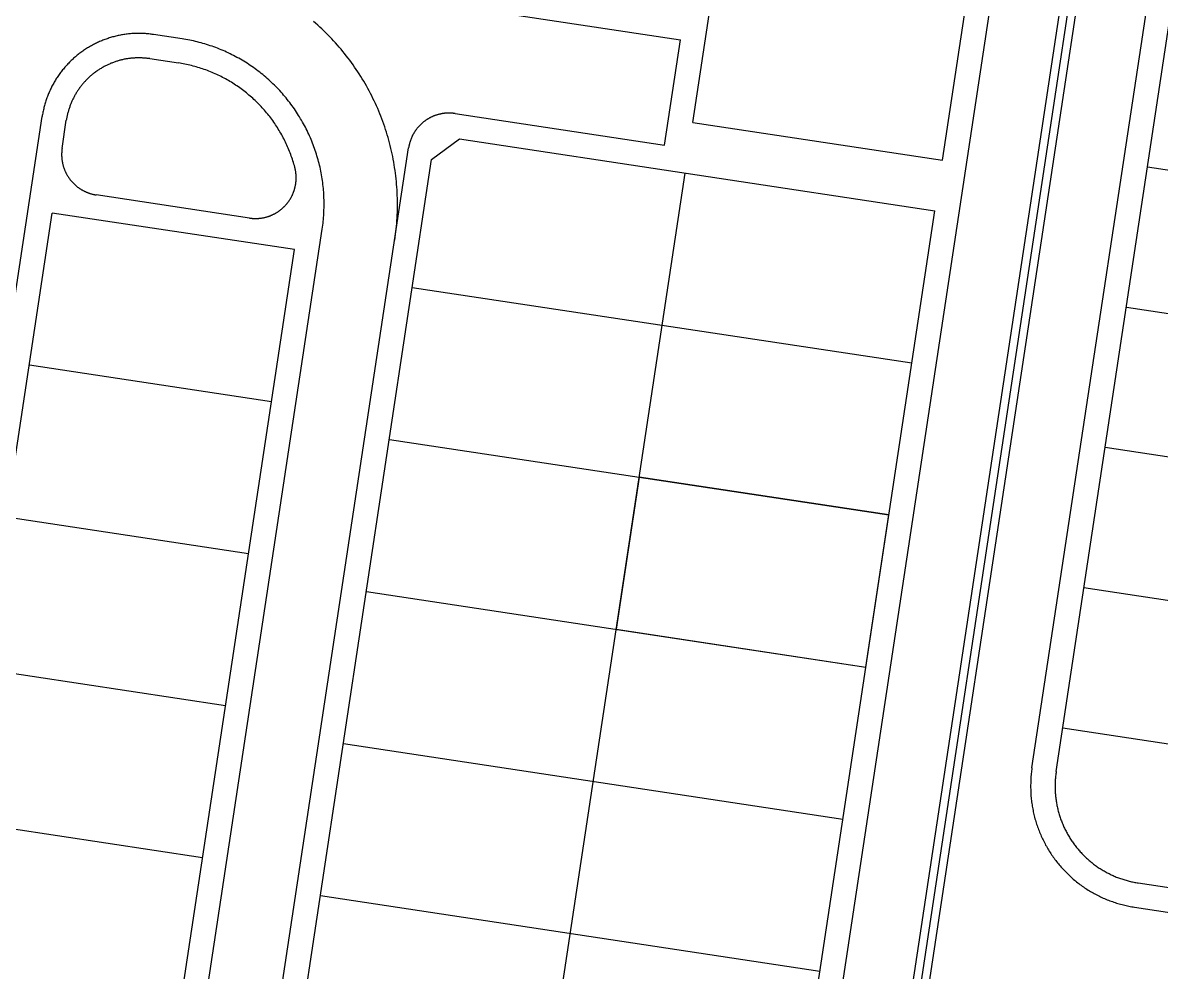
# Model space of a CAD drawing. Header units: metres. Extents: x 680594 to 684853, y 828874 to 830078.
# Drawn here: x 681529.5 to 681669.2, y 829578 to 829694.5 of the extents above; entities that cross this region are included whole.
import ezdxf

# ---------------------------------------------------------------- set-up
doc = ezdxf.new("R2010")
doc.units = ezdxf.units.M
doc.layers.add('PLOT_LINES', color=7, linetype='Continuous')

msp = doc.modelspace()

# ---------------------------------------------------------------- linework, layer by layer
at = {"layer": 'PLOT_LINES'}
for points in [[(681611.73, 829682.24), (681620.15, 829737.94)], [(681625.57, 829489.5), (681663.24, 829738.68)], [(681626.56, 829489.35), (681664.23, 829738.51)], [(681627.55, 829489.2), (681665.22, 829738.38)], [(681617.16, 829490.77), (681653.24, 829729.34)], [(681642.38, 829677.61), (681650.27, 829729.79)], [(681653.36, 829603.09), (681672.02, 829726.5)], [(681656.33, 829602.64), (681672.75, 829711.22)], [(681546.9, 829701.93), (681610.22, 829692.36)], [(681575.16, 829667.82), (681575.21, 829668.16), (681575.26, 829668.5), (681575.3, 829668.84), (681575.33, 829669.19), (681575.37, 829669.53), (681575.4, 829669.87), (681575.42, 829670.21), (681575.44, 829670.55), (681575.46, 829670.9), (681575.48, 829671.24), (681575.49, 829671.58), (681575.49, 829671.93), (681575.49, 829672.27), (681575.49, 829672.61), (681575.48, 829672.96), (681575.47, 829673.3), (681575.46, 829673.64), (681575.44, 829673.98), (681575.42, 829674.33), (681575.39, 829674.67), (681575.36, 829675.01), (681575.33, 829675.35), (681575.29, 829675.69), (681575.25, 829676.03), (681575.2, 829676.37), (681575.15, 829676.71), (681575.1, 829677.05), (681575.04, 829677.39), (681574.98, 829677.73), (681574.91, 829678.07), (681574.84, 829678.4), (681574.77, 829678.74), (681574.69, 829679.07), (681574.61, 829679.41), (681574.52, 829679.74), (681574.43, 829680.07), (681574.34, 829680.4), (681574.24, 829680.73), (681574.14, 829681.06), (681574.04, 829681.38), (681573.93, 829681.71), (681573.82, 829682.03), (681573.7, 829682.36), (681573.58, 829682.68), (681573.46, 829683), (681573.33, 829683.32), (681573.2, 829683.64), (681573.07, 829683.95), (681572.93, 829684.27), (681572.79, 829684.58), (681572.64, 829684.89), (681572.49, 829685.2), (681572.34, 829685.51), (681572.18, 829685.81), (681572.02, 829686.11), (681571.86, 829686.42), (681571.69, 829686.72), (681571.52, 829687.01), (681571.35, 829687.31), (681571.17, 829687.6), (681570.99, 829687.9), (681570.81, 829688.19), (681570.62, 829688.47), (681570.43, 829688.76), (681570.24, 829689.04), (681570.04, 829689.32), (681569.84, 829689.6), (681569.63, 829689.88), (681569.43, 829690.15), (681569.22, 829690.42), (681569, 829690.69), (681568.79, 829690.96), (681568.57, 829691.22), (681568.35, 829691.48), (681568.12, 829691.74), (681567.89, 829692), (681567.66, 829692.25), (681567.43, 829692.5), (681567.19, 829692.75), (681566.95, 829693), (681566.71, 829693.24), (681566.46, 829693.48), (681566.21, 829693.72), (681565.96, 829693.95), (681565.71, 829694.18), (681565.45, 829694.41), (681565.19, 829694.63)], [(681545.55, 829693.03), (681545.41, 829693.05), (681545.27, 829693.07), (681545.13, 829693.09), (681544.99, 829693.1), (681544.85, 829693.12), (681544.71, 829693.13), (681544.57, 829693.14), (681544.43, 829693.15), (681544.29, 829693.16), (681544.15, 829693.16), (681544.01, 829693.17), (681543.87, 829693.17), (681543.73, 829693.17), (681543.59, 829693.17), (681543.45, 829693.16), (681543.31, 829693.16), (681543.17, 829693.15), (681543.03, 829693.15), (681542.89, 829693.14), (681542.75, 829693.13), (681542.61, 829693.11), (681542.47, 829693.1), (681542.33, 829693.08), (681542.19, 829693.07), (681542.05, 829693.05), (681541.91, 829693.02), (681541.77, 829693), (681541.63, 829692.98), (681541.49, 829692.95), (681541.36, 829692.93), (681541.22, 829692.9), (681541.08, 829692.87), (681540.94, 829692.83), (681540.81, 829692.8), (681540.67, 829692.76), (681540.54, 829692.73), (681540.4, 829692.69), (681540.26, 829692.65), (681540.13, 829692.61), (681540, 829692.56), (681539.86, 829692.52), (681539.73, 829692.47), (681539.6, 829692.42), (681539.47, 829692.37), (681539.34, 829692.32), (681539.21, 829692.27), (681539.08, 829692.22), (681538.95, 829692.16), (681538.82, 829692.1), (681538.69, 829692.05), (681538.56, 829691.99), (681538.44, 829691.92), (681538.31, 829691.86), (681538.19, 829691.8), (681538.06, 829691.73), (681537.94, 829691.66), (681537.82, 829691.59), (681537.69, 829691.52), (681537.57, 829691.45), (681537.45, 829691.38), (681537.33, 829691.3), (681537.21, 829691.23), (681537.1, 829691.15), (681536.98, 829691.07), (681536.87, 829690.99), (681536.75, 829690.91), (681536.64, 829690.83), (681536.52, 829690.74), (681536.41, 829690.66), (681536.3, 829690.57), (681536.19, 829690.48), (681536.08, 829690.39), (681535.98, 829690.3), (681535.87, 829690.21), (681535.76, 829690.12), (681535.66, 829690.02), (681535.56, 829689.93), (681535.45, 829689.83), (681535.35, 829689.73), (681535.25, 829689.63), (681535.15, 829689.53), (681535.06, 829689.43), (681534.96, 829689.33), (681534.87, 829689.23), (681534.77, 829689.12), (681534.68, 829689.02), (681534.59, 829688.91), (681534.5, 829688.8), (681534.41, 829688.69), (681534.32, 829688.58), (681534.24, 829688.47), (681534.15, 829688.36), (681534.07, 829688.24), (681533.98, 829688.13), (681533.9, 829688.02), (681533.82, 829687.9), (681533.75, 829687.78), (681533.67, 829687.66), (681533.59, 829687.55), (681533.52, 829687.43), (681533.45, 829687.31), (681533.38, 829687.18), (681533.31, 829687.06), (681533.24, 829686.94), (681533.17, 829686.82), (681533.1, 829686.69), (681533.04, 829686.57), (681532.98, 829686.44), (681532.92, 829686.31), (681532.86, 829686.19), (681532.8, 829686.06), (681532.74, 829685.93), (681532.69, 829685.8), (681532.63, 829685.67), (681532.58, 829685.54), (681532.53, 829685.41), (681532.48, 829685.28), (681532.44, 829685.14), (681532.39, 829685.01), (681532.35, 829684.88), (681532.3, 829684.74), (681532.26, 829684.61), (681532.22, 829684.47), (681532.18, 829684.34), (681532.15, 829684.2), (681532.11, 829684.07), (681532.08, 829683.93), (681532.05, 829683.79), (681532.02, 829683.65), (681531.99, 829683.52), (681531.96, 829683.38), (681531.94, 829683.24), (681531.91, 829683.1), (681531.89, 829682.96)], [(681549.06, 829692.5), (681545.55, 829693.03)], [(681566.26, 829669.17), (681566.3, 829669.41), (681566.33, 829669.64), (681566.36, 829669.88), (681566.38, 829670.12), (681566.41, 829670.35), (681566.43, 829670.59), (681566.44, 829670.83), (681566.46, 829671.07), (681566.47, 829671.3), (681566.48, 829671.54), (681566.49, 829671.78), (681566.49, 829672.02), (681566.49, 829672.26), (681566.49, 829672.5), (681566.49, 829672.74), (681566.48, 829672.97), (681566.47, 829673.21), (681566.46, 829673.45), (681566.44, 829673.69), (681566.42, 829673.93), (681566.4, 829674.16), (681566.38, 829674.4), (681566.35, 829674.64), (681566.32, 829674.88), (681566.29, 829675.11), (681566.25, 829675.35), (681566.22, 829675.58), (681566.18, 829675.82), (681566.13, 829676.05), (681566.09, 829676.29), (681566.04, 829676.52), (681565.99, 829676.75), (681565.93, 829676.99), (681565.88, 829677.22), (681565.82, 829677.45), (681565.76, 829677.68), (681565.69, 829677.91), (681565.62, 829678.14), (681565.55, 829678.37), (681565.48, 829678.59), (681565.41, 829678.82), (681565.33, 829679.04), (681565.25, 829679.27), (681565.16, 829679.49), (681565.08, 829679.71), (681564.99, 829679.94), (681564.9, 829680.16), (681564.81, 829680.38), (681564.71, 829680.59), (681564.61, 829680.81), (681564.51, 829681.03), (681564.41, 829681.24), (681564.3, 829681.46), (681564.19, 829681.67), (681564.08, 829681.88), (681563.97, 829682.09), (681563.85, 829682.3), (681563.73, 829682.51), (681563.61, 829682.71), (681563.49, 829682.92), (681563.36, 829683.12), (681563.24, 829683.32), (681563.11, 829683.52), (681562.97, 829683.72), (681562.84, 829683.91), (681562.7, 829684.11), (681562.56, 829684.3), (681562.42, 829684.5), (681562.28, 829684.69), (681562.13, 829684.87), (681561.98, 829685.06), (681561.83, 829685.25), (681561.68, 829685.43), (681561.53, 829685.61), (681561.37, 829685.79), (681561.21, 829685.97), (681561.05, 829686.15), (681560.89, 829686.32), (681560.72, 829686.49), (681560.55, 829686.66), (681560.39, 829686.83), (681560.22, 829687), (681560.04, 829687.16), (681559.87, 829687.32), (681559.69, 829687.48), (681559.51, 829687.64), (681559.33, 829687.8), (681559.15, 829687.95), (681558.97, 829688.11), (681558.78, 829688.26), (681558.59, 829688.4), (681558.4, 829688.55), (681558.21, 829688.69), (681558.02, 829688.83), (681557.83, 829688.97), (681557.63, 829689.11), (681557.44, 829689.24), (681557.24, 829689.37), (681557.04, 829689.5), (681556.83, 829689.63), (681556.63, 829689.76), (681556.43, 829689.88), (681556.22, 829690), (681556.01, 829690.12), (681555.8, 829690.23), (681555.59, 829690.35), (681555.38, 829690.46), (681555.17, 829690.56), (681554.96, 829690.67), (681554.74, 829690.77), (681554.53, 829690.87), (681554.31, 829690.97), (681554.09, 829691.07), (681553.87, 829691.16), (681553.65, 829691.25), (681553.43, 829691.34), (681553.2, 829691.42), (681552.98, 829691.51), (681552.76, 829691.59), (681552.53, 829691.66), (681552.3, 829691.74), (681552.08, 829691.81), (681551.85, 829691.88), (681551.62, 829691.95), (681551.39, 829692.01), (681551.16, 829692.07), (681550.93, 829692.13), (681550.7, 829692.19), (681550.46, 829692.24), (681550.23, 829692.29), (681550, 829692.34), (681549.76, 829692.38), (681549.53, 829692.43), (681549.29, 829692.47), (681549.06, 829692.5)], [(681608.27, 829679.45), (681610.22, 829692.36)], [(681545.1, 829690.07), (681545, 829690.08), (681544.89, 829690.1), (681544.79, 829690.11), (681544.69, 829690.12), (681544.58, 829690.13), (681544.48, 829690.14), (681544.37, 829690.15), (681544.26, 829690.15), (681544.16, 829690.16), (681544.05, 829690.16), (681543.95, 829690.17), (681543.84, 829690.17), (681543.74, 829690.17), (681543.63, 829690.17), (681543.53, 829690.17), (681543.42, 829690.16), (681543.32, 829690.16), (681543.21, 829690.15), (681543.1, 829690.14), (681543, 829690.14), (681542.89, 829690.13), (681542.79, 829690.12), (681542.68, 829690.1), (681542.58, 829690.09), (681542.48, 829690.08), (681542.37, 829690.06), (681542.27, 829690.04), (681542.16, 829690.03), (681542.06, 829690.01), (681541.96, 829689.99), (681541.85, 829689.96), (681541.75, 829689.94), (681541.65, 829689.92), (681541.54, 829689.89), (681541.44, 829689.87), (681541.34, 829689.84), (681541.24, 829689.81), (681541.14, 829689.78), (681541.04, 829689.75), (681540.94, 829689.71), (681540.84, 829689.68), (681540.74, 829689.65), (681540.64, 829689.61), (681540.54, 829689.57), (681540.44, 829689.53), (681540.34, 829689.5), (681540.25, 829689.45), (681540.15, 829689.41), (681540.05, 829689.37), (681539.96, 829689.33), (681539.86, 829689.28), (681539.77, 829689.23), (681539.67, 829689.19), (681539.58, 829689.14), (681539.49, 829689.09), (681539.39, 829689.04), (681539.3, 829688.99), (681539.21, 829688.93), (681539.12, 829688.88), (681539.03, 829688.83), (681538.94, 829688.77), (681538.85, 829688.71), (681538.76, 829688.65), (681538.68, 829688.6), (681538.59, 829688.54), (681538.5, 829688.47), (681538.42, 829688.41), (681538.33, 829688.35), (681538.25, 829688.28), (681538.17, 829688.22), (681538.08, 829688.15), (681538, 829688.09), (681537.92, 829688.02), (681537.84, 829687.95), (681537.76, 829687.88), (681537.68, 829687.81), (681537.61, 829687.74), (681537.53, 829687.67), (681537.45, 829687.59), (681537.38, 829687.52), (681537.31, 829687.44), (681537.23, 829687.37), (681537.16, 829687.29), (681537.09, 829687.21), (681537.02, 829687.13), (681536.95, 829687.05), (681536.88, 829686.97), (681536.81, 829686.89), (681536.75, 829686.81), (681536.68, 829686.73), (681536.62, 829686.64), (681536.55, 829686.56), (681536.49, 829686.48), (681536.43, 829686.39), (681536.37, 829686.3), (681536.31, 829686.22), (681536.25, 829686.13), (681536.19, 829686.04), (681536.13, 829685.95), (681536.08, 829685.86), (681536.02, 829685.77), (681535.97, 829685.68), (681535.92, 829685.59), (681535.87, 829685.5), (681535.82, 829685.4), (681535.77, 829685.31), (681535.72, 829685.22), (681535.67, 829685.12), (681535.63, 829685.03), (681535.58, 829684.93), (681535.54, 829684.84), (681535.5, 829684.74), (681535.46, 829684.64), (681535.42, 829684.54), (681535.38, 829684.45), (681535.34, 829684.35), (681535.3, 829684.25), (681535.27, 829684.15), (681535.23, 829684.05), (681535.2, 829683.95), (681535.17, 829683.85), (681535.14, 829683.75), (681535.11, 829683.65), (681535.08, 829683.55), (681535.05, 829683.44), (681535.02, 829683.34), (681535, 829683.24), (681534.98, 829683.14), (681534.95, 829683.03), (681534.93, 829682.93), (681534.91, 829682.83), (681534.89, 829682.72), (681534.88, 829682.62), (681534.86, 829682.51)], [(681545.1, 829690.07), (681548.61, 829689.54)], [(681562.9, 829676.76), (681562.84, 829676.96), (681562.79, 829677.15), (681562.73, 829677.35), (681562.67, 829677.54), (681562.6, 829677.74), (681562.54, 829677.93), (681562.47, 829678.13), (681562.4, 829678.32), (681562.33, 829678.51), (681562.25, 829678.7), (681562.18, 829678.89), (681562.1, 829679.08), (681562.02, 829679.27), (681561.93, 829679.46), (681561.85, 829679.64), (681561.76, 829679.83), (681561.67, 829680.01), (681561.58, 829680.19), (681561.48, 829680.38), (681561.39, 829680.56), (681561.29, 829680.74), (681561.19, 829680.92), (681561.08, 829681.09), (681560.98, 829681.27), (681560.87, 829681.44), (681560.76, 829681.62), (681560.65, 829681.79), (681560.54, 829681.96), (681560.43, 829682.13), (681560.31, 829682.3), (681560.19, 829682.47), (681560.07, 829682.63), (681559.95, 829682.8), (681559.82, 829682.96), (681559.7, 829683.12), (681559.57, 829683.28), (681559.44, 829683.44), (681559.3, 829683.59), (681559.17, 829683.75), (681559.03, 829683.9), (681558.9, 829684.05), (681558.76, 829684.2), (681558.62, 829684.35), (681558.47, 829684.5), (681558.33, 829684.65), (681558.18, 829684.79), (681558.04, 829684.93), (681557.89, 829685.07), (681557.73, 829685.21), (681557.58, 829685.35), (681557.43, 829685.48), (681557.27, 829685.61), (681557.11, 829685.75), (681556.96, 829685.87), (681556.79, 829686), (681556.63, 829686.13), (681556.47, 829686.25), (681556.3, 829686.37), (681556.14, 829686.49), (681555.97, 829686.61), (681555.8, 829686.73), (681555.63, 829686.84), (681555.46, 829686.95), (681555.29, 829687.06), (681555.11, 829687.17), (681554.94, 829687.28), (681554.76, 829687.38), (681554.58, 829687.48), (681554.4, 829687.58), (681554.22, 829687.68), (681554.04, 829687.77), (681553.86, 829687.87), (681553.68, 829687.96), (681553.49, 829688.05), (681553.31, 829688.13), (681553.12, 829688.22), (681552.93, 829688.3), (681552.74, 829688.38), (681552.55, 829688.46), (681552.36, 829688.53), (681552.17, 829688.61), (681551.98, 829688.68), (681551.79, 829688.75), (681551.59, 829688.81), (681551.4, 829688.88), (681551.2, 829688.94), (681551.01, 829689), (681550.81, 829689.06), (681550.61, 829689.11), (681550.41, 829689.17), (681550.22, 829689.22), (681550.02, 829689.26), (681549.82, 829689.31), (681549.62, 829689.35), (681549.42, 829689.4), (681549.21, 829689.43), (681549.01, 829689.47), (681548.81, 829689.51), (681548.61, 829689.54)], [(681582.56, 829683.34), (681582.51, 829683.35), (681582.45, 829683.36), (681582.39, 829683.36), (681582.33, 829683.37), (681582.27, 829683.37), (681582.21, 829683.38), (681582.16, 829683.38), (681582.1, 829683.39), (681582.04, 829683.39), (681581.98, 829683.39), (681581.92, 829683.39), (681581.86, 829683.4), (681581.8, 829683.4), (681581.75, 829683.4), (681581.69, 829683.39), (681581.63, 829683.39), (681581.57, 829683.39), (681581.51, 829683.39), (681581.45, 829683.38), (681581.39, 829683.38), (681581.34, 829683.37), (681581.28, 829683.37), (681581.22, 829683.36), (681581.16, 829683.35), (681581.1, 829683.34), (681581.05, 829683.34), (681580.99, 829683.33), (681580.93, 829683.32), (681580.87, 829683.31), (681580.81, 829683.29), (681580.76, 829683.28), (681580.7, 829683.27), (681580.64, 829683.26), (681580.59, 829683.24), (681580.53, 829683.23), (681580.47, 829683.21), (681580.42, 829683.2), (681580.36, 829683.18), (681580.3, 829683.16), (681580.25, 829683.14), (681580.19, 829683.13), (681580.14, 829683.11), (681580.08, 829683.09), (681580.03, 829683.07), (681579.97, 829683.04), (681579.92, 829683.02), (681579.86, 829683), (681579.81, 829682.98), (681579.76, 829682.95), (681579.7, 829682.93), (681579.65, 829682.9), (681579.6, 829682.88), (681579.55, 829682.85), (681579.49, 829682.82), (681579.44, 829682.8), (681579.39, 829682.77), (681579.34, 829682.74), (681579.29, 829682.71), (681579.24, 829682.68), (681579.19, 829682.65), (681579.14, 829682.62), (681579.09, 829682.59), (681579.04, 829682.55), (681578.99, 829682.52), (681578.94, 829682.49), (681578.9, 829682.45), (681578.85, 829682.42), (681578.8, 829682.39), (681578.76, 829682.35), (681578.71, 829682.31), (681578.66, 829682.28), (681578.62, 829682.24), (681578.57, 829682.2), (681578.53, 829682.16), (681578.49, 829682.12), (681578.44, 829682.09), (681578.4, 829682.05), (681578.36, 829682.01), (681578.31, 829681.96), (681578.27, 829681.92), (681578.23, 829681.88), (681578.19, 829681.84), (681578.15, 829681.8), (681578.11, 829681.75), (681578.07, 829681.71), (681578.03, 829681.67), (681578, 829681.62), (681577.96, 829681.58), (681577.92, 829681.53), (681577.88, 829681.48), (681577.85, 829681.44), (681577.81, 829681.39), (681577.78, 829681.34), (681577.74, 829681.3), (681577.71, 829681.25), (681577.68, 829681.2), (681577.64, 829681.15), (681577.61, 829681.1), (681577.58, 829681.05), (681577.55, 829681), (681577.52, 829680.95), (681577.49, 829680.9), (681577.46, 829680.85), (681577.43, 829680.8), (681577.4, 829680.75), (681577.38, 829680.7), (681577.35, 829680.64), (681577.32, 829680.59), (681577.3, 829680.54), (681577.27, 829680.49), (681577.25, 829680.43), (681577.23, 829680.38), (681577.2, 829680.33), (681577.18, 829680.27), (681577.16, 829680.22), (681577.14, 829680.16), (681577.12, 829680.11), (681577.1, 829680.05), (681577.08, 829680), (681577.06, 829679.94), (681577.04, 829679.89), (681577.03, 829679.83), (681577.01, 829679.77), (681576.99, 829679.72), (681576.98, 829679.66), (681576.96, 829679.6), (681576.95, 829679.55), (681576.94, 829679.49), (681576.92, 829679.43), (681576.91, 829679.37), (681576.9, 829679.32), (681576.89, 829679.26), (681576.88, 829679.2), (681576.87, 829679.14)], [(681582.56, 829683.34), (681608.27, 829679.45)], [(681504.84, 829504.03), (681531.89, 829682.96)], [(681534.34, 829679.05), (681534.86, 829682.51)], [(681611.73, 829682.24), (681642.38, 829677.61)], [(681534.34, 829679.05), (681534.33, 829679), (681534.32, 829678.94), (681534.31, 829678.88), (681534.31, 829678.82), (681534.3, 829678.76), (681534.3, 829678.71), (681534.29, 829678.65), (681534.29, 829678.59), (681534.29, 829678.53), (681534.28, 829678.47), (681534.28, 829678.42), (681534.28, 829678.36), (681534.28, 829678.3), (681534.28, 829678.24), (681534.28, 829678.18), (681534.28, 829678.13), (681534.29, 829678.07), (681534.29, 829678.01), (681534.29, 829677.95), (681534.3, 829677.89), (681534.3, 829677.83), (681534.31, 829677.78), (681534.31, 829677.72), (681534.32, 829677.66), (681534.33, 829677.6), (681534.34, 829677.55), (681534.35, 829677.49), (681534.36, 829677.43), (681534.37, 829677.37), (681534.38, 829677.32), (681534.39, 829677.26), (681534.4, 829677.2), (681534.42, 829677.15), (681534.43, 829677.09), (681534.44, 829677.03), (681534.46, 829676.98), (681534.48, 829676.92), (681534.49, 829676.87), (681534.51, 829676.81), (681534.53, 829676.75), (681534.54, 829676.7), (681534.56, 829676.64), (681534.58, 829676.59), (681534.6, 829676.54), (681534.62, 829676.48), (681534.65, 829676.43), (681534.67, 829676.37), (681534.69, 829676.32), (681534.71, 829676.27), (681534.74, 829676.21), (681534.76, 829676.16), (681534.79, 829676.11), (681534.81, 829676.06), (681534.84, 829676), (681534.87, 829675.95), (681534.9, 829675.9), (681534.92, 829675.85), (681534.95, 829675.8), (681534.98, 829675.75), (681535.01, 829675.7), (681535.04, 829675.65), (681535.07, 829675.6), (681535.11, 829675.55), (681535.14, 829675.5), (681535.17, 829675.46), (681535.2, 829675.41), (681535.24, 829675.36), (681535.27, 829675.31), (681535.31, 829675.27), (681535.34, 829675.22), (681535.38, 829675.18), (681535.42, 829675.13), (681535.45, 829675.09), (681535.49, 829675.04), (681535.53, 829675), (681535.57, 829674.96), (681535.61, 829674.91), (681535.65, 829674.87), (681535.69, 829674.83), (681535.73, 829674.79), (681535.77, 829674.75), (681535.81, 829674.7), (681535.85, 829674.66), (681535.9, 829674.62), (681535.94, 829674.59), (681535.98, 829674.55), (681536.03, 829674.51), (681536.07, 829674.47), (681536.12, 829674.43), (681536.16, 829674.4), (681536.21, 829674.36), (681536.25, 829674.33), (681536.3, 829674.29), (681536.35, 829674.26), (681536.39, 829674.22), (681536.44, 829674.19), (681536.49, 829674.16), (681536.54, 829674.12), (681536.59, 829674.09), (681536.64, 829674.06), (681536.69, 829674.03), (681536.73, 829674), (681536.79, 829673.97), (681536.84, 829673.94), (681536.89, 829673.92), (681536.94, 829673.89), (681536.99, 829673.86), (681537.04, 829673.83), (681537.09, 829673.81), (681537.15, 829673.78), (681537.2, 829673.76), (681537.25, 829673.74), (681537.31, 829673.71), (681537.36, 829673.69), (681537.41, 829673.67), (681537.47, 829673.65), (681537.52, 829673.63), (681537.58, 829673.61), (681537.63, 829673.59), (681537.69, 829673.57), (681537.74, 829673.55), (681537.8, 829673.53), (681537.85, 829673.51), (681537.91, 829673.5), (681537.96, 829673.48), (681538.02, 829673.47), (681538.08, 829673.45), (681538.13, 829673.44), (681538.19, 829673.43), (681538.25, 829673.41), (681538.3, 829673.4), (681538.36, 829673.39), (681538.42, 829673.38), (681538.48, 829673.37), (681538.53, 829673.36)], [(681549.28, 829496.68), (681576.87, 829679.14)], [(681579.69, 829677.71), (681583.1, 829680.22)], [(681583.1, 829680.22), (681641.44, 829671.4)], [(681552.25, 829496.2), (681579.69, 829677.71)], [(681557.32, 829670.52), (681557.38, 829670.51), (681557.44, 829670.51), (681557.49, 829670.5), (681557.55, 829670.49), (681557.61, 829670.49), (681557.67, 829670.48), (681557.73, 829670.48), (681557.78, 829670.47), (681557.84, 829670.47), (681557.9, 829670.47), (681557.96, 829670.47), (681558.02, 829670.47), (681558.08, 829670.47), (681558.13, 829670.47), (681558.19, 829670.47), (681558.25, 829670.47), (681558.31, 829670.47), (681558.37, 829670.47), (681558.42, 829670.48), (681558.48, 829670.48), (681558.54, 829670.49), (681558.6, 829670.49), (681558.66, 829670.5), (681558.71, 829670.51), (681558.77, 829670.51), (681558.83, 829670.52), (681558.89, 829670.53), (681558.95, 829670.54), (681559, 829670.55), (681559.06, 829670.56), (681559.12, 829670.58), (681559.17, 829670.59), (681559.23, 829670.6), (681559.29, 829670.62), (681559.34, 829670.63), (681559.4, 829670.65), (681559.46, 829670.66), (681559.51, 829670.68), (681559.57, 829670.7), (681559.62, 829670.71), (681559.68, 829670.73), (681559.73, 829670.75), (681559.79, 829670.77), (681559.84, 829670.79), (681559.9, 829670.81), (681559.95, 829670.83), (681560.01, 829670.86), (681560.06, 829670.88), (681560.11, 829670.9), (681560.17, 829670.93), (681560.22, 829670.95), (681560.27, 829670.98), (681560.32, 829671), (681560.37, 829671.03), (681560.43, 829671.06), (681560.48, 829671.08), (681560.53, 829671.11), (681560.58, 829671.14), (681560.63, 829671.17), (681560.68, 829671.2), (681560.73, 829671.23), (681560.78, 829671.26), (681560.83, 829671.3), (681560.88, 829671.33), (681560.92, 829671.36), (681560.97, 829671.39), (681561.02, 829671.43), (681561.07, 829671.46), (681561.11, 829671.5), (681561.16, 829671.53), (681561.2, 829671.57), (681561.25, 829671.61), (681561.29, 829671.64), (681561.34, 829671.68), (681561.38, 829671.72), (681561.42, 829671.76), (681561.47, 829671.8), (681561.51, 829671.84), (681561.55, 829671.88), (681561.59, 829671.92), (681561.63, 829671.96), (681561.68, 829672), (681561.72, 829672.05), (681561.76, 829672.09), (681561.79, 829672.13), (681561.83, 829672.18), (681561.87, 829672.22), (681561.91, 829672.26), (681561.95, 829672.31), (681561.98, 829672.35), (681562.02, 829672.4), (681562.05, 829672.45), (681562.09, 829672.49), (681562.12, 829672.54), (681562.16, 829672.59), (681562.19, 829672.64), (681562.22, 829672.68), (681562.26, 829672.73), (681562.29, 829672.78), (681562.32, 829672.83), (681562.35, 829672.88), (681562.38, 829672.93), (681562.41, 829672.98), (681562.44, 829673.03), (681562.46, 829673.08), (681562.49, 829673.13), (681562.52, 829673.19), (681562.54, 829673.24), (681562.57, 829673.29), (681562.6, 829673.34), (681562.62, 829673.4), (681562.64, 829673.45), (681562.67, 829673.5), (681562.69, 829673.56), (681562.71, 829673.61), (681562.73, 829673.67), (681562.75, 829673.72), (681562.77, 829673.77), (681562.79, 829673.83), (681562.81, 829673.88), (681562.83, 829673.94), (681562.85, 829674), (681562.86, 829674.05), (681562.88, 829674.11), (681562.9, 829674.16), (681562.91, 829674.22), (681562.92, 829674.28), (681562.94, 829674.33), (681562.95, 829674.39), (681562.96, 829674.45), (681562.97, 829674.5), (681562.99, 829674.56), (681563, 829674.62), (681563.01, 829674.68), (681563.01, 829674.73), (681563.02, 829674.79), (681563.03, 829674.85), (681563.04, 829674.91), (681563.04, 829674.97), (681563.05, 829675.02), (681563.05, 829675.08), (681563.06, 829675.14), (681563.06, 829675.2), (681563.06, 829675.26), (681563.07, 829675.31), (681563.07, 829675.37), (681563.07, 829675.43), (681563.07, 829675.49), (681563.07, 829675.55), (681563.07, 829675.61), (681563.06, 829675.66), (681563.06, 829675.72), (681563.06, 829675.78), (681563.05, 829675.84), (681563.05, 829675.9), (681563.04, 829675.96), (681563.04, 829676.01), (681563.03, 829676.07), (681563.02, 829676.13), (681563.02, 829676.19), (681563.01, 829676.24), (681563, 829676.3), (681562.99, 829676.36), (681562.98, 829676.42), (681562.96, 829676.47), (681562.95, 829676.53), (681562.94, 829676.59), (681562.93, 829676.64), (681562.91, 829676.7), (681562.9, 829676.76)], [(681667.54, 829676.81), (681728.85, 829667.55)], [(681583.55, 829495.85), (681610.79, 829676.04)], [(681583.55, 829495.85), (681610.79, 829676.04)], [(681557.32, 829670.52), (681538.53, 829673.36)], [(681507.8, 829503.53), (681533.14, 829671.14)], [(681562.85, 829666.65), (681533.14, 829671.14)], [(681614.2, 829491.22), (681641.44, 829671.4)], [(681540.4, 829498.13), (681566.26, 829669.17)], [(681537.44, 829498.61), (681562.85, 829666.65)], [(681577.32, 829662.02), (681638.62, 829652.76)], [(681664.94, 829659.61), (681726.25, 829650.34)], [(681560.03, 829648), (681530.32, 829652.49)], [(681574.5, 829643.38), (681635.8, 829634.11)], [(681662.34, 829642.41), (681723.64, 829633.14)], [(681635.8, 829634.11), (681605.15, 829638.74), (681602.33, 829620.09), (681632.98, 829615.46), (681635.8, 829634.11)], [(681557.21, 829629.36), (681527.5, 829633.85)], [(681571.68, 829624.73), (681632.98, 829615.46)], [(681659.74, 829625.2), (681721.04, 829615.93)], [(681554.39, 829610.71), (681524.68, 829615.2)], [(681657.14, 829608), (681718.44, 829598.73)], [(681568.86, 829606.08), (681630.16, 829596.81)], [(681653.36, 829603.09), (681653.34, 829602.91), (681653.31, 829602.74), (681653.29, 829602.57), (681653.27, 829602.4), (681653.26, 829602.22), (681653.24, 829602.05), (681653.23, 829601.87), (681653.22, 829601.7), (681653.21, 829601.52), (681653.2, 829601.35), (681653.2, 829601.18), (681653.19, 829601), (681653.19, 829600.83), (681653.19, 829600.65), (681653.2, 829600.48), (681653.2, 829600.3), (681653.21, 829600.13), (681653.22, 829599.95), (681653.23, 829599.78), (681653.24, 829599.61), (681653.26, 829599.43), (681653.28, 829599.26), (681653.3, 829599.09), (681653.32, 829598.91), (681653.34, 829598.74), (681653.37, 829598.57), (681653.39, 829598.39), (681653.42, 829598.22), (681653.46, 829598.05), (681653.49, 829597.88), (681653.52, 829597.71), (681653.56, 829597.54), (681653.6, 829597.37), (681653.64, 829597.2), (681653.69, 829597.03), (681653.73, 829596.86), (681653.78, 829596.69), (681653.83, 829596.53), (681653.88, 829596.36), (681653.93, 829596.19), (681653.99, 829596.03), (681654.05, 829595.86), (681654.1, 829595.7), (681654.17, 829595.53), (681654.23, 829595.37), (681654.29, 829595.21), (681654.36, 829595.05), (681654.43, 829594.89), (681654.5, 829594.73), (681654.57, 829594.57), (681654.64, 829594.41), (681654.72, 829594.25), (681654.8, 829594.1), (681654.88, 829593.94), (681654.96, 829593.79), (681655.04, 829593.63), (681655.13, 829593.48), (681655.21, 829593.33), (681655.3, 829593.18), (681655.39, 829593.03), (681655.48, 829592.88), (681655.58, 829592.73), (681655.67, 829592.59), (681655.77, 829592.44), (681655.87, 829592.3), (681655.97, 829592.16), (681656.07, 829592.01), (681656.17, 829591.87), (681656.28, 829591.73), (681656.38, 829591.6), (681656.49, 829591.46), (681656.6, 829591.32), (681656.71, 829591.19), (681656.83, 829591.06), (681656.94, 829590.92), (681657.06, 829590.79), (681657.18, 829590.67), (681657.3, 829590.54), (681657.42, 829590.41), (681657.54, 829590.29), (681657.66, 829590.16), (681657.79, 829590.04), (681657.91, 829589.92), (681658.04, 829589.8), (681658.17, 829589.69), (681658.3, 829589.57), (681658.43, 829589.46), (681658.57, 829589.34), (681658.7, 829589.23), (681658.84, 829589.12), (681658.97, 829589.01), (681659.11, 829588.91), (681659.25, 829588.8), (681659.39, 829588.7), (681659.53, 829588.6), (681659.68, 829588.5), (681659.82, 829588.4), (681659.97, 829588.3), (681660.11, 829588.21), (681660.26, 829588.11), (681660.41, 829588.02), (681660.56, 829587.93), (681660.71, 829587.85), (681660.86, 829587.76), (681661.01, 829587.68), (681661.17, 829587.59), (681661.32, 829587.51), (681661.48, 829587.43), (681661.63, 829587.36), (681661.79, 829587.28), (681661.95, 829587.21), (681662.11, 829587.13), (681662.27, 829587.06), (681662.43, 829587), (681662.59, 829586.93), (681662.75, 829586.87), (681662.92, 829586.8), (681663.08, 829586.74), (681663.24, 829586.69), (681663.41, 829586.63), (681663.58, 829586.57), (681663.74, 829586.52), (681663.91, 829586.47), (681664.08, 829586.42), (681664.24, 829586.37), (681664.41, 829586.33), (681664.58, 829586.29), (681664.75, 829586.25), (681664.92, 829586.21), (681665.09, 829586.17), (681665.26, 829586.13), (681665.43, 829586.1), (681665.61, 829586.07), (681665.78, 829586.04), (681665.95, 829586.01)], [(681656.33, 829602.64), (681656.31, 829602.5), (681656.29, 829602.36), (681656.27, 829602.22), (681656.26, 829602.09), (681656.24, 829601.95), (681656.23, 829601.81), (681656.22, 829601.67), (681656.21, 829601.53), (681656.21, 829601.39), (681656.2, 829601.25), (681656.2, 829601.11), (681656.19, 829600.97), (681656.19, 829600.83), (681656.19, 829600.69), (681656.2, 829600.55), (681656.2, 829600.41), (681656.21, 829600.27), (681656.21, 829600.13), (681656.22, 829599.99), (681656.23, 829599.85), (681656.25, 829599.72), (681656.26, 829599.58), (681656.28, 829599.44), (681656.29, 829599.3), (681656.31, 829599.16), (681656.33, 829599.02), (681656.35, 829598.88), (681656.38, 829598.75), (681656.4, 829598.61), (681656.43, 829598.47), (681656.46, 829598.34), (681656.49, 829598.2), (681656.52, 829598.06), (681656.55, 829597.93), (681656.59, 829597.79), (681656.62, 829597.66), (681656.66, 829597.52), (681656.7, 829597.39), (681656.74, 829597.26), (681656.79, 829597.12), (681656.83, 829596.99), (681656.87, 829596.86), (681656.92, 829596.73), (681656.97, 829596.6), (681657.02, 829596.47), (681657.07, 829596.34), (681657.13, 829596.21), (681657.18, 829596.08), (681657.24, 829595.95), (681657.29, 829595.82), (681657.35, 829595.7), (681657.41, 829595.57), (681657.48, 829595.45), (681657.54, 829595.32), (681657.6, 829595.2), (681657.67, 829595.08), (681657.74, 829594.95), (681657.81, 829594.83), (681657.88, 829594.71), (681657.95, 829594.59), (681658.02, 829594.47), (681658.1, 829594.36), (681658.18, 829594.24), (681658.25, 829594.12), (681658.33, 829594.01), (681658.41, 829593.89), (681658.49, 829593.78), (681658.58, 829593.67), (681658.66, 829593.56), (681658.75, 829593.45), (681658.83, 829593.34), (681658.92, 829593.23), (681659.01, 829593.12), (681659.1, 829593.01), (681659.19, 829592.91), (681659.29, 829592.8), (681659.38, 829592.7), (681659.47, 829592.6), (681659.57, 829592.5), (681659.67, 829592.4), (681659.77, 829592.3), (681659.87, 829592.2), (681659.97, 829592.11), (681660.07, 829592.01), (681660.17, 829591.92), (681660.28, 829591.83), (681660.38, 829591.73), (681660.49, 829591.64), (681660.6, 829591.55), (681660.71, 829591.47), (681660.82, 829591.38), (681660.93, 829591.29), (681661.04, 829591.21), (681661.15, 829591.13), (681661.27, 829591.05), (681661.38, 829590.97), (681661.5, 829590.89), (681661.61, 829590.81), (681661.73, 829590.74), (681661.85, 829590.66), (681661.97, 829590.59), (681662.09, 829590.52), (681662.21, 829590.45), (681662.33, 829590.38), (681662.45, 829590.31), (681662.57, 829590.24), (681662.7, 829590.18), (681662.82, 829590.12), (681662.95, 829590.05), (681663.07, 829589.99), (681663.2, 829589.93), (681663.33, 829589.88), (681663.45, 829589.82), (681663.58, 829589.77), (681663.71, 829589.71), (681663.84, 829589.66), (681663.97, 829589.61), (681664.1, 829589.56), (681664.23, 829589.52), (681664.37, 829589.47), (681664.5, 829589.43), (681664.63, 829589.39), (681664.77, 829589.35), (681664.9, 829589.31), (681665.03, 829589.27), (681665.17, 829589.23), (681665.3, 829589.2), (681665.44, 829589.17), (681665.58, 829589.13), (681665.71, 829589.1), (681665.85, 829589.08), (681665.99, 829589.05), (681666.12, 829589.02), (681666.26, 829589), (681666.4, 829588.98)], [(681551.57, 829592.06), (681521.86, 829596.55)], [(681666.4, 829588.98), (681706.94, 829582.85)], [(681566.04, 829587.43), (681627.34, 829578.16)], [(681665.95, 829586.01), (681706.49, 829579.88)]]:
    msp.add_lwpolyline(points, dxfattribs=at)

doc.saveas('drawing.dxf')
